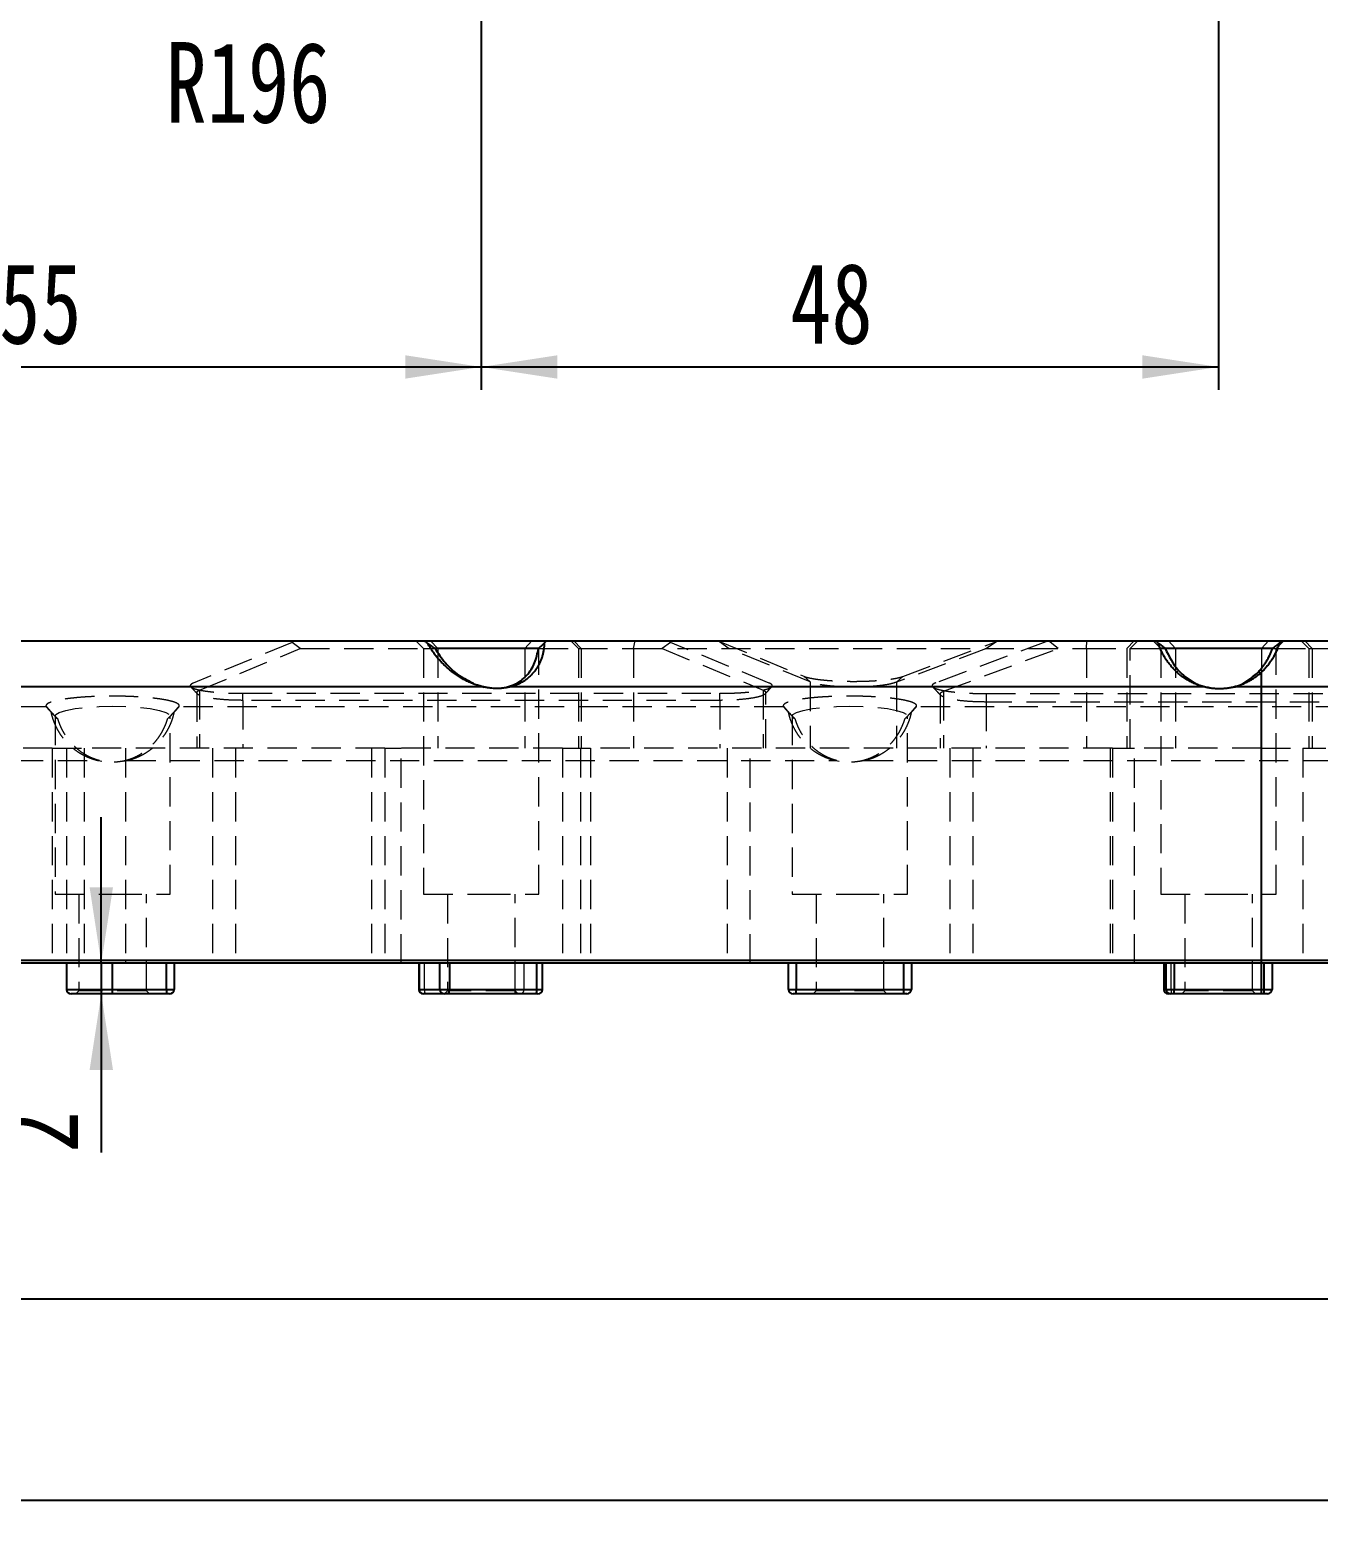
# Model space of a CAD drawing. Header units: millimetres. Extents: x 0 to 420, y 0 to 298.
# Drawn here: x 100.2 to 156.1, y 115.1 to 180.3 of the extents above; entities that cross this region are included whole.
import ezdxf

# ---------------------------------------------------------------- set-up
doc = ezdxf.new("R2010")
doc.units = ezdxf.units.MM
doc.linetypes.add('HIDDEN', pattern=[1.905, 1.27, -0.635])
doc.layers.add('레이어10', color=30, linetype='Continuous')
doc.layers.add('치수선', color=104, linetype='Continuous')
doc.styles.add('SLDTEXTSTYLE3', font='TXT', dxfattribs={"width": 0.75})
doc.dimstyles.new('SLDDIMSTYLE0', dxfattribs={"dimtxt": 3.5, "dimasz": 3.302, "dimexe": 0, "dimexo": 0.0625, "dimgap": 0.875, "dimtad": 1, "dimdec": 3, "dimlfac": 1.5, "dimrnd": 1e-09, "dimzin": 12, "dimdsep": 46, "dimtxsty": 'SLDTEXTSTYLE3', "dimsah": 1, "dimcen": 0.09, "dimadec": 0, "dimazin": 3, "dimtfac": 1, "dimtdec": 3, "dimtofl": 0, "dimtmove": 0, "dimatfit": 3, "dimfxl": 1, "dimfrac": 2, "dimtolj": 1, "dimtzin": 12, "dimarcsym": 0})
doc.dimstyles.new('SLDDIMSTYLE1', dxfattribs={"dimtxt": 3.5, "dimasz": 3.302, "dimexe": 0, "dimexo": 0.0625, "dimgap": 0.875, "dimtad": 1, "dimdec": 3, "dimlfac": 1.5, "dimrnd": 1e-09, "dimzin": 12, "dimdsep": 46, "dimtxsty": 'SLDTEXTSTYLE3', "dimsah": 1, "dimcen": 0.09, "dimadec": 0, "dimazin": 3, "dimtfac": 1, "dimtdec": 3, "dimtmove": 0, "dimatfit": 0, "dimfxl": 1, "dimfrac": 2, "dimtolj": 1, "dimtzin": 12, "dimarcsym": 0})
doc.dimstyles.new('SLDDIMSTYLE3', dxfattribs={"dimtxt": 3.5, "dimasz": 3.302, "dimexe": 0, "dimexo": 0.0625, "dimgap": 0.875, "dimtad": 0, "dimtih": 1, "dimtoh": 1, "dimdec": 3, "dimlfac": 1.5, "dimrnd": 1e-09, "dimzin": 12, "dimdsep": 46, "dimtxsty": 'SLDTEXTSTYLE3', "dimblk1": 'NONE', "dimsah": 1, "dimcen": 0, "dimadec": 0, "dimazin": 3, "dimtfac": 1, "dimtdec": 3, "dimtmove": 0, "dimatfit": 3, "dimldrblk": 'NONE', "dimfxl": 1, "dimfrac": 2, "dimtolj": 1, "dimtzin": 12, "dimarcsym": 0})
doc.dimstyles.new('SLDDIMSTYLE7', dxfattribs={"dimtxt": 3.5, "dimasz": 3.302, "dimexe": 0, "dimexo": 0.0625, "dimgap": 0.875, "dimtad": 0, "dimtih": 1, "dimtoh": 1, "dimdec": 3, "dimlfac": 1.5, "dimrnd": 1e-09, "dimzin": 12, "dimdsep": 46, "dimtxsty": 'SLDTEXTSTYLE3', "dimblk1": 'NONE', "dimblk2": 'NONE', "dimsah": 1, "dimcen": 0, "dimadec": 0, "dimazin": 3, "dimtfac": 1, "dimtdec": 3, "dimtofl": 0, "dimtmove": 0, "dimatfit": 3, "dimldrblk": 'NONE', "dimfxl": 1, "dimfrac": 2, "dimtolj": 1, "dimtzin": 12, "dimarcsym": 0})

# ---------------------------------------------------------------- blocks, each defined once
blk = doc.blocks.new('_D')
at = {"layer": '치수선', "transparency": 16777216}
for p, q in [((300.423, 150.017), (300.423, 124.246)), ((67.09, 136.472), (67.09, 124.246)), ((300.423, 125.246), (67.09, 125.246))]:
    blk.add_line(p, q, dxfattribs=at)
for points in [[(67.09, 125.246), (70.392, 124.738), (70.392, 125.754)], [(300.423, 125.246), (297.121, 125.754), (297.121, 124.738)]]:
    blk.add_solid(points, dxfattribs=at)
at = {"layer": '치수선', "transparency": 16777216, "insert": (180.979, 129.758), "char_height": 3.5, "attachment_point": 1, "style": 'SLDTEXTSTYLE3'}
blk.add_mtext('350', dxfattribs=at)
blk = doc.blocks.new('_D_1')
at = {"layer": '레이어10', "transparency": 16777216}
for p, q in [((311.423, 148.159), (311.423, 115.493)), ((31.757, 138.959), (31.757, 115.493)), ((311.423, 116.493), (31.757, 116.493))]:
    blk.add_line(p, q, dxfattribs=at)
for points in [[(31.757, 116.493), (35.059, 115.985), (35.059, 117.001)], [(311.423, 116.493), (308.121, 117.001), (308.121, 115.985)]]:
    blk.add_solid(points, dxfattribs=at)
at = {"layer": '레이어10', "transparency": 16777216, "char_height": 3.5, "attachment_point": 1, "style": 'SLDTEXTSTYLE3'}
for s, insert in [('(', (177.318, 121.004)), (')', (190.677, 121.004)), ('419.5', (179.039, 121.004))]:
    blk.add_mtext(s, dxfattribs=dict(at, insert=insert))
blk = doc.blocks.new('_D_2')
at = {"layer": '치수선', "transparency": 16777216}
for p, q in [((103.265, 139.826), (103.265, 146.176)), ((103.265, 139.826), (103.265, 138.493)), ((103.265, 138.493), (103.265, 131.614))]:
    blk.add_line(p, q, dxfattribs=at)
for points in [[(103.265, 139.826), (103.773, 143.128), (102.757, 143.128)], [(103.265, 138.493), (102.757, 135.191), (103.773, 135.191)]]:
    blk.add_solid(points, dxfattribs=at)
at = {"layer": '치수선', "transparency": 16777216, "insert": (98.753, 131.614), "char_height": 3.5, "attachment_point": 1, "rotation": 90, "style": 'SLDTEXTSTYLE3'}
blk.add_mtext('2', dxfattribs=at)
blk = doc.blocks.new('_D_14')
at = {"layer": '치수선', "transparency": 16777216}
for p, q in [((119.757, 194.215), (119.757, 164.719)), ((83.09, 182.34), (83.09, 164.719)), ((83.09, 165.719), (119.757, 165.719))]:
    blk.add_line(p, q, dxfattribs=at)
for points in [[(83.09, 165.719), (86.392, 165.211), (86.392, 166.227)], [(119.757, 165.719), (116.455, 166.227), (116.455, 165.211)]]:
    blk.add_solid(points, dxfattribs=at)
at = {"layer": '치수선', "transparency": 16777216, "insert": (98.837, 170.231), "char_height": 3.5, "attachment_point": 1, "style": 'SLDTEXTSTYLE3'}
blk.add_mtext('55', dxfattribs=at)
blk = doc.blocks.new('_D_15')
at = {"layer": '치수선', "transparency": 16777216}
for p, q in [((151.757, 198.573), (151.757, 164.719)), ((119.757, 194.215), (119.757, 164.719)), ((119.757, 165.719), (151.757, 165.719))]:
    blk.add_line(p, q, dxfattribs=at)
for points in [[(119.757, 165.719), (123.059, 165.211), (123.059, 166.227)], [(151.757, 165.719), (148.455, 166.227), (148.455, 165.211)]]:
    blk.add_solid(points, dxfattribs=at)
at = {"layer": '치수선', "transparency": 16777216, "insert": (133.171, 170.231), "char_height": 3.5, "attachment_point": 1, "style": 'SLDTEXTSTYLE3'}
blk.add_mtext('48', dxfattribs=at)
blk = doc.blocks.new('_D_18')
at = {"layer": '치수선', "transparency": 16777216, "insert": (106.06, 179.827), "char_height": 3.5, "attachment_point": 1, "style": 'SLDTEXTSTYLE3'}
blk.add_mtext('R196', dxfattribs=at)
blk = doc.blocks.new('_None')
blk = doc.blocks.new('SW_SYMBOL_HOLE_DEPTH')
at = {"layer": '치수선', "color": 0}
for p, q in [((0, 875), (800, 875)), ((400, 875), (400, 75)), ((100, 555), (400, 75)), ((700, 555), (400, 75))]:
    blk.add_line(p, q, dxfattribs=at)
blk = doc.blocks.new('_D_20')
at = {"layer": '치수선', "transparency": 16777216}
for p, q in [((118.427, 198.967), (121.087, 197.73)), ((121.087, 197.73), (163.305, 178.093)), ((163.305, 178.093), (200.504, 178.093))]:
    blk.add_line(p, q, dxfattribs=at)
blk.add_solid([(121.087, 197.73), (123.866, 195.877), (124.295, 196.798)], dxfattribs=at)
at = {"layer": '치수선', "transparency": 16777216, "xscale": 0.004470703125, "yscale": 0.004470703125, "zscale": 0.004470703125}
blk.add_blockref('SW_SYMBOL_HOLE_DEPTH', (184.13, 184.189), dxfattribs=at)
at = {"layer": '치수선', "transparency": 16777216, "char_height": 3.5, "attachment_point": 1, "style": 'SLDTEXTSTYLE3'}
for s, insert in [('%%c', (164.892, 193.825)), ('4.4', (170.171, 193.878)), ('Hole THRU', (177.949, 193.878)), ('%%c', (171.093, 188.215)), ('7.5', (176.372, 188.268)), ('17', (189.131, 188.268)), ('PCD', (170.522, 182.659)), ('%%c', (181.838, 182.605)), ('400', (187.117, 182.659))]:
    blk.add_mtext(s, dxfattribs=dict(at, insert=insert))

msp = doc.modelspace()

# ---------------------------------------------------------------- linework, layer by layer
at = {"color": 7, "linetype": 'Continuous', "lineweight": 25}
for p, q in [((85.919787, 153.826), (117.276474, 153.826)), ((117.276474, 153.826), (122.589892, 153.826)), ((122.236528, 153.492667), (117.752215, 153.492667)), ((122.589892, 153.826), (149.01988, 153.826)), ((149.01988, 153.826), (154.513559, 153.826)), ((154.096135, 153.492667), (149.256671, 153.492667)), ((154.513559, 153.826), (181.002886, 153.826)), ((153.454623, 152.449165), (153.614888, 152.46038)), ((153.614888, 151.826), (153.614888, 152.46038)), ((119.849446, 151.826), (85.506947, 151.826)), ((119.787347, 151.849209), (119.88421, 151.821883)), ((151.141707, 151.826), (121.018935, 151.826)), ((153.614888, 151.826), (152.446009, 151.826)), ((153.614888, 139.959333), (153.614888, 151.826)), ((183.145972, 151.826), (153.614888, 151.826)), ((153.614888, 139.826), (85.43745, 139.826)), ((85.506947, 139.959333), (153.614888, 139.959333)), ((101.756671, 139.826), (101.756671, 138.692667)), ((103.756671, 138.692667), (103.756671, 139.826)), ((106.090004, 138.692667), (106.090004, 139.826)), ((106.423338, 139.826), (106.423338, 138.692667)), ((117.047478, 139.826), (117.047478, 138.692667)), ((117.059931, 139.826), (117.059931, 138.692667)), ((117.962528, 138.692667), (117.962528, 139.826)), ((118.372856, 139.826), (118.372856, 138.692667)), ((122.163658, 138.692667), (122.163658, 139.826)), ((122.417166, 138.692667), (122.417166, 139.826)), ((133.090004, 138.692667), (133.090004, 139.826)), ((133.423338, 139.826), (133.423338, 138.692667)), ((138.090004, 138.692667), (138.090004, 139.826)), ((138.423338, 139.826), (138.423338, 138.692667)), ((149.377732, 139.826), (149.377732, 138.692667)), ((149.377897, 139.826), (149.377897, 138.692667)), ((149.482514, 138.692667), (149.482514, 139.826)), ((149.825302, 139.826), (149.825302, 138.692667)), ((153.614888, 139.826), (153.614888, 139.959333)), ((153.614888, 139.959333), (185.090004, 139.959333)), ((185.064327, 139.826), (153.614888, 139.826)), ((153.614888, 138.692667), (153.614888, 139.826)), ((153.743353, 138.692667), (153.743353, 139.826)), ((154.076686, 139.826), (154.076686, 138.692667)), ((101.756671, 138.692667), (103.756671, 138.692667)), ((103.756671, 138.492667), (101.956671, 138.492667)), ((103.756671, 138.692667), (106.090004, 138.692667)), ((103.756671, 138.492667), (103.756671, 138.692667)), ((106.090004, 138.492667), (103.756671, 138.492667)), ((106.090004, 138.692667), (106.423338, 138.692667)), ((106.090004, 138.692667), (106.090004, 138.492667)), ((106.223338, 138.492667), (106.090004, 138.492667)), ((117.047478, 138.692667), (117.059931, 138.692667)), ((117.059931, 138.692667), (117.962528, 138.692667)), ((117.25246, 138.492667), (117.247478, 138.492667)), ((118.155057, 138.492667), (117.25246, 138.492667)), ((117.962528, 138.692667), (118.372856, 138.692667)), ((118.319188, 138.492667), (118.155057, 138.492667)), ((122.115763, 138.492667), (118.319188, 138.492667)), ((118.372856, 138.692667), (122.163658, 138.692667)), ((122.217166, 138.492667), (122.115763, 138.492667)), ((122.163658, 138.692667), (122.417166, 138.692667)), ((133.090004, 138.692667), (133.423338, 138.692667)), ((133.423338, 138.492667), (133.290004, 138.492667)), ((133.423338, 138.492667), (133.423338, 138.692667)), ((133.423338, 138.692667), (138.090004, 138.692667)), ((138.090004, 138.492667), (133.423338, 138.492667)), ((138.090004, 138.492667), (138.090004, 138.692667)), ((138.090004, 138.692667), (138.423338, 138.692667)), ((138.223338, 138.492667), (138.090004, 138.492667)), ((149.377732, 138.692667), (149.377897, 138.692667)), ((149.377897, 138.692667), (149.482514, 138.692667)), ((149.482514, 138.692667), (149.825302, 138.692667)), ((149.682416, 138.492667), (149.577798, 138.492667)), ((149.819531, 138.492667), (149.682416, 138.492667)), ((153.614888, 138.492667), (149.819531, 138.492667)), ((149.825302, 138.692667), (153.614888, 138.692667)), ((153.614888, 138.492667), (153.614888, 138.692667)), ((153.614888, 138.692667), (153.743353, 138.692667)), ((153.743353, 138.492667), (153.614888, 138.492667)), ((153.743353, 138.492667), (153.743353, 138.692667)), ((153.743353, 138.692667), (154.076686, 138.692667)), ((153.876686, 138.492667), (153.743353, 138.492667))]:
    msp.add_line(p, q, dxfattribs=at)
at = {"color": 7, "linetype": 'HIDDEN', "lineweight": 18}
for p, q in [((111.544765, 153.759878), (107.255023, 151.990533)), ((107.520962, 151.685017), (111.903572, 153.492667)), ((111.634963, 153.826), (111.544765, 153.759878)), ((111.903572, 153.492667), (111.544765, 153.759878)), ((111.903572, 153.492667), (117.256671, 153.492667)), ((116.923338, 153.826), (117.256671, 153.492667)), ((117.256671, 153.492667), (117.752215, 153.492667)), ((117.256671, 153.492667), (117.256671, 142.826)), ((117.55616, 153.826), (117.870519, 153.492667)), ((117.870519, 153.492667), (117.870519, 149.159333)), ((121.957182, 153.826), (121.642823, 153.492667)), ((121.642823, 153.492667), (121.642823, 149.159333)), ((122.236528, 153.492667), (122.256671, 153.492667)), ((122.256671, 153.492667), (122.570013, 153.806009)), ((122.256671, 153.492667), (123.971662, 153.492667)), ((122.256671, 142.826), (122.256671, 153.492667)), ((123.638329, 153.826), (123.971662, 153.492667)), ((124.08551, 153.492667), (123.771152, 153.826)), ((123.971662, 153.492667), (126.368455, 153.492667)), ((123.971662, 153.492667), (123.971662, 149.159333)), ((124.08551, 153.492667), (124.08551, 149.159333)), ((126.368455, 153.492667), (126.434587, 153.826)), ((126.368455, 153.492667), (126.368455, 149.159333)), ((126.368455, 153.492667), (146.026441, 153.492667)), ((127.968577, 153.759878), (127.60977, 153.492667)), ((127.60977, 153.492667), (131.99238, 151.685017)), ((127.968577, 153.759878), (127.878379, 153.826)), ((132.258319, 151.990533), (127.968577, 153.759878)), ((129.999099, 153.826), (130.094432, 153.798644)), ((130.094432, 153.798644), (130.51694, 153.492667)), ((130.094432, 153.798644), (133.750844, 152.290521)), ((134.028176, 152.044424), (130.51694, 153.492667)), ((141.689488, 153.492667), (137.777561, 152.034124)), ((138.051523, 152.280222), (142.127014, 153.799748)), ((144.371673, 153.825544), (139.484017, 152.003205)), ((139.812172, 151.636873), (144.78956, 153.492667)), ((142.127014, 153.799748), (141.689488, 153.492667)), ((142.127014, 153.799748), (142.225601, 153.826)), ((144.372407, 153.826), (144.371673, 153.825544)), ((144.78956, 153.492667), (144.371673, 153.825544)), ((146.026441, 153.492667), (146.044859, 153.826)), ((146.026441, 153.492667), (147.915929, 153.492667)), ((146.026441, 153.492667), (146.026441, 149.159333)), ((147.779162, 153.492667), (148.089701, 153.826)), ((147.779162, 153.492667), (147.779162, 149.159333)), ((147.915929, 153.492667), (148.249262, 153.826)), ((147.915929, 153.492667), (149.256671, 153.492667)), ((147.915929, 149.159333), (147.915929, 153.492667)), ((148.923338, 153.826), (149.256671, 153.492667)), ((149.256671, 153.492667), (149.256671, 142.826)), ((149.893438, 153.492667), (149.582899, 153.826)), ((149.893438, 153.492667), (149.893438, 149.159333)), ((153.619904, 153.492667), (153.930443, 153.826)), ((153.619904, 153.492667), (153.619904, 149.159333)), ((154.096135, 153.492667), (154.256671, 153.492667)), ((154.256671, 153.492667), (154.590004, 153.826)), ((154.256671, 153.492667), (155.680457, 153.492667)), ((154.256671, 142.826), (154.256671, 153.492667)), ((155.347124, 153.826), (155.680457, 153.492667)), ((155.817224, 153.492667), (155.506685, 153.826)), ((155.680457, 153.492667), (157.680457, 153.492667)), ((155.680457, 153.492667), (155.680457, 149.159333)), ((155.817224, 153.492667), (155.817224, 149.159333)), ((133.750844, 152.290521), (134.028176, 152.044424)), ((134.028176, 152.044424), (134.028176, 149.159333)), ((138.051523, 152.280222), (137.777561, 152.034124)), ((137.777561, 152.034124), (137.777561, 149.159333)), ((107.407114, 151.57467), (107.407114, 149.159333)), ((107.520962, 151.685017), (107.520962, 149.159333)), ((109.407114, 151.2427), (109.407114, 151.548216)), ((109.407114, 151.548216), (130.106228, 151.548216)), ((130.106228, 151.2427), (130.106228, 151.548216)), ((131.99238, 151.685017), (131.99238, 149.159333)), ((132.106228, 149.159333), (132.106228, 151.57467)), ((139.675405, 151.512503), (139.675405, 149.159333)), ((139.812172, 151.636873), (139.812172, 149.159333)), ((141.675405, 151.536711), (141.675405, 151.170378)), ((141.675405, 151.536711), (161.837937, 151.536711)), ((151.320163, 151.808696), (151.429373, 151.788742)), ((152.024534, 151.771792), (152.283306, 151.802904)), ((100.874373, 150.966426), (79.735655, 150.966426)), ((132.874373, 150.966426), (106.638969, 150.966426)), ((109.407114, 151.2427), (109.407114, 149.159333)), ((130.106228, 151.2427), (109.407114, 151.2427)), ((130.106228, 151.2427), (130.106228, 149.159333)), ((164.874373, 150.966426), (138.638969, 150.966426)), ((141.675405, 151.170378), (141.675405, 149.159333)), ((161.837937, 151.170378), (141.675405, 151.170378)), ((101.256671, 150.56228), (101.256671, 142.826)), ((106.256671, 142.826), (106.256671, 150.562376)), ((133.256671, 150.56228), (133.256671, 142.826)), ((138.256671, 142.826), (138.256671, 150.562376)), ((101.138027, 149.159333), (95.792938, 149.159333)), ((101.138027, 149.159333), (102.524103, 149.159333)), ((101.138027, 149.159333), (101.138027, 139.826)), ((101.75195, 149.159333), (101.75195, 139.826)), ((102.524103, 149.159333), (102.524103, 139.826)), ((115.564098, 149.159333), (102.524103, 149.159333)), ((104.315886, 149.159333), (104.315886, 139.959333)), ((108.090004, 149.159333), (108.090004, 139.826)), ((109.090004, 149.159333), (109.090004, 139.826)), ((114.989023, 149.159333), (114.989023, 139.826)), ((115.564098, 149.159333), (115.564098, 139.826)), ((115.564098, 149.159333), (116.27656, 149.159333)), ((123.278033, 149.159333), (116.27656, 149.159333)), ((116.27656, 139.826), (116.27656, 149.159333)), ((123.278033, 149.159333), (124.498059, 149.159333)), ((123.278033, 149.159333), (123.278033, 139.826)), ((124.058006, 149.159333), (124.058006, 139.826)), ((124.498059, 149.159333), (124.498059, 139.826)), ((147.153813, 149.159333), (124.498059, 149.159333)), ((130.423338, 149.159333), (130.423338, 139.826)), ((131.423338, 139.826), (131.423338, 149.159333)), ((140.090004, 149.159333), (140.090004, 139.826)), ((141.090004, 149.159333), (141.090004, 139.826)), ((147.056164, 149.159333), (147.056164, 139.826)), ((147.153813, 149.159333), (147.153813, 139.826)), ((147.153813, 149.159333), (148.104989, 149.159333)), ((153.614888, 149.159333), (148.104989, 149.159333)), ((148.104989, 139.826), (148.104989, 149.159333)), ((153.614888, 139.959333), (153.614888, 149.159333)), ((153.614888, 149.159333), (155.411, 149.159333)), ((155.411, 149.159333), (156.411, 149.159333)), ((155.411, 149.159333), (155.411, 139.826)), ((67.090004, 148.626), (103.145972, 148.626)), ((103.145972, 148.626), (103.295509, 148.609138)), ((104.217258, 148.608988), (104.36737, 148.626)), ((104.36737, 148.626), (135.145972, 148.626)), ((135.145972, 148.626), (135.295509, 148.609138)), ((136.217258, 148.608988), (136.36737, 148.626)), ((136.36737, 148.626), (167.145972, 148.626)), ((101.256671, 142.826), (103.756671, 142.826)), ((102.290004, 142.826), (102.290004, 138.626)), ((103.756671, 142.826), (106.256671, 142.826)), ((105.223338, 138.626), (105.223338, 142.826)), ((117.256671, 142.826), (119.756671, 142.826)), ((118.290004, 142.826), (118.290004, 138.626)), ((119.756671, 142.826), (122.256671, 142.826)), ((121.223338, 138.626), (121.223338, 142.826)), ((133.256671, 142.826), (135.756671, 142.826)), ((134.290004, 142.826), (134.290004, 138.626)), ((135.756671, 142.826), (138.256671, 142.826)), ((137.223338, 138.626), (137.223338, 142.826)), ((149.256671, 142.826), (151.756671, 142.826)), ((150.290004, 142.826), (150.290004, 138.626)), ((151.756671, 142.826), (154.256671, 142.826)), ((153.223338, 138.626), (153.223338, 142.826)), ((103.756671, 138.692667), (103.756671, 139.826)), ((104.315886, 139.959333), (104.315886, 139.826)), ((106.090004, 139.826), (106.090004, 138.692667)), ((117.291345, 138.692667), (117.291345, 139.826)), ((121.213966, 139.826), (121.213966, 138.692667)), ((121.617607, 138.692667), (121.617607, 139.826)), ((122.407668, 139.826), (122.407668, 138.692667)), ((133.423338, 138.692667), (133.423338, 139.826)), ((138.090004, 139.826), (138.090004, 138.692667)), ((149.701427, 138.692667), (149.701427, 139.826)), ((153.614888, 139.826), (153.614888, 139.959333)), ((153.614888, 138.692667), (153.614888, 139.826)), ((153.743353, 139.826), (153.743353, 138.692667)), ((103.756671, 138.692667), (101.756671, 138.692667)), ((102.290004, 138.626), (102.156671, 138.492667)), ((105.223338, 138.626), (102.290004, 138.626)), ((103.756671, 138.492667), (103.756671, 138.692667)), ((106.090004, 138.692667), (103.756671, 138.692667)), ((105.356671, 138.492667), (105.223338, 138.626)), ((106.423338, 138.692667), (106.090004, 138.692667)), ((106.090004, 138.492667), (106.090004, 138.692667)), ((117.291345, 138.692667), (117.047478, 138.692667)), ((121.213966, 138.692667), (117.291345, 138.692667)), ((118.290004, 138.626), (118.156671, 138.492667)), ((121.223338, 138.626), (118.290004, 138.626)), ((121.617607, 138.692667), (121.213966, 138.692667)), ((121.356671, 138.492667), (121.223338, 138.626)), ((122.407668, 138.692667), (121.617607, 138.692667)), ((122.417166, 138.692667), (122.407668, 138.692667)), ((133.423338, 138.692667), (133.090004, 138.692667)), ((133.423338, 138.692667), (133.423338, 138.492667)), ((138.090004, 138.692667), (133.423338, 138.692667)), ((134.290004, 138.626), (134.156671, 138.492667)), ((137.223338, 138.626), (134.290004, 138.626)), ((137.356671, 138.492667), (137.223338, 138.626)), ((138.423338, 138.692667), (138.090004, 138.692667)), ((138.090004, 138.692667), (138.090004, 138.492667)), ((149.701427, 138.692667), (149.377732, 138.692667)), ((153.614888, 138.692667), (149.701427, 138.692667)), ((150.290004, 138.626), (150.156671, 138.492667)), ((153.223338, 138.626), (150.290004, 138.626)), ((153.356671, 138.492667), (153.223338, 138.626)), ((153.614888, 138.692667), (153.614888, 138.492667)), ((153.743353, 138.692667), (153.614888, 138.692667)), ((154.076686, 138.692667), (153.743353, 138.692667)), ((153.743353, 138.692667), (153.743353, 138.492667))]:
    msp.add_line(p, q, dxfattribs=at)
at = {"color": 7, "linetype": 'HIDDEN', "lineweight": 18, "flags": 128}
for points in [[(101.268324, 150.553736), (101.285481, 150.626094), (101.442912, 150.721807), (101.729126, 150.808645), (102.128191, 150.881776), (102.617896, 150.937129), (103.170984, 150.971624), (103.756671, 150.983339), (104.342358, 150.971624), (104.895446, 150.937129), (105.385151, 150.881776), (105.784216, 150.808645), (106.070429, 150.721807), (106.227861, 150.626094), (106.255249, 150.576563), (106.25375, 150.542039), (106.250164, 150.532021), (106.247749, 150.526834), (106.128985, 150.429552), (106.128985, 150.429552)], [(133.268324, 150.553736), (133.285481, 150.626094), (133.442913, 150.721807), (133.729126, 150.808645), (134.128191, 150.881776), (134.617896, 150.937129), (135.170984, 150.971624), (135.756671, 150.983339), (136.342358, 150.971624), (136.895446, 150.937129), (137.385151, 150.881776), (137.784216, 150.808645), (138.070429, 150.721807), (138.227861, 150.626094), (138.255249, 150.576563), (138.25375, 150.542039), (138.250164, 150.532021), (138.247749, 150.526834), (138.128985, 150.429552), (138.128985, 150.429552)]]:
    msp.add_lwpolyline(points, dxfattribs=at)
at = {"color": 7, "linetype": 'Continuous', "lineweight": 25}
for centre, radius, start, end in [((101.956671, 138.692667), 0.2, 180, 270), ((106.223338, 138.692667), 0.2, 270, 0), ((117.247478, 138.692667), 0.2, 180, 270), ((117.256268, 138.689001), 0.196371, 178.93028414, 268.88876544), ((118.158865, 138.689001), 0.196371, 178.93028414, 268.88876544), ((118.146274, 138.646267), 0.231284, 318.38508242, 11.57310086), ((121.918948, 138.645534), 0.249208, 322.16329511, 10.90198061), ((122.217166, 138.692667), 0.2, 270, 0), ((133.290004, 138.692667), 0.2, 180, 270), ((138.223338, 138.692667), 0.2, 270, 0), ((149.577847, 138.692617), 0.199951, 179.98588698, 269.98588003), ((149.682465, 138.692617), 0.199951, 179.98588698, 269.98588003), ((148.088155, 138.642708), 1.737865, 355.04710246, 1.64730739), ((153.876686, 138.692667), 0.2, 270, 0)]:
    msp.add_arc(centre, radius, start, end, dxfattribs=at)
at = {"color": 7, "linetype": 'HIDDEN', "lineweight": 18}
for centre, radius, start, end in [((117.517894, 138.646269), 0.231251, 168.42566245, 221.62259102), ((121.458721, 138.645533), 0.249251, 169.09959663, 217.82855004), ((121.420414, 138.689858), 0.197212, 270.84002114, 0.81608339), ((122.210476, 138.689858), 0.197212, 270.84002114, 0.81608339), ((151.434839, 138.642708), 1.734132, 178.34915118, 184.96359313)]:
    msp.add_arc(centre, radius, start, end, dxfattribs=at)
at = {"color": 7, "linetype": 'Continuous', "lineweight": 25}
for points in [[(117.424075, 153.728369), (117.374454, 153.760555), (117.325258, 153.793112), (117.276474, 153.826)], [(122.589892, 153.826), (122.557373, 153.793112), (122.524278, 153.760555), (122.490575, 153.728369)], [(149.14444, 153.731624), (149.102433, 153.762749), (149.06092, 153.79422), (149.01988, 153.826)], [(154.513559, 153.826), (154.473388, 153.79424), (154.432726, 153.762787), (154.391553, 153.731675)]]:
    msp.add_open_spline(points, degree=3, dxfattribs=at)
for points, knots in [([(119.849446, 151.826), (119.81423, 151.834337), (119.743449, 151.851093), (119.602853, 151.891143), (119.429635, 151.949928), (119.228753, 152.033422), (119.035804, 152.127979), (118.851184, 152.232359), (118.6756, 152.345097), (118.509621, 152.464711), (118.353352, 152.590018), (118.206126, 152.720592), (118.067519, 152.856068), (117.937761, 152.995566), (117.817097, 153.138108), (117.705613, 153.282821), (117.602894, 153.429472), (117.524482, 153.553151), (117.465651, 153.652942), (117.437963, 153.703173), (117.424075, 153.728369)], [0, 0, 0, 0, 0.031037995, 0.062383647, 0.125345679, 0.188137033, 0.250698039, 0.313471651, 0.376422253, 0.438898228, 0.501164143, 0.563467458, 0.62601274, 0.688866043, 0.751402971, 0.81364351, 0.875737554, 0.937815909, 0.96880907, 1, 1, 1, 1]), ([(117.752215, 153.492667), (117.697938, 153.531747), (117.587992, 153.610911), (117.479173, 153.688887), (117.424075, 153.728369)], [0, 0, 0, 0, 0.4936662761, 1, 1, 1, 1]), ([(117.752215, 153.492667), (117.8914, 153.283473), (118.168503, 152.86699), (118.727587, 152.324486), (119.207742, 152.090463), (119.424463, 151.984836)], [0, 0, 0, 0, 0.356367996, 0.709494029, 1, 1, 1, 1]), ([(120.802707, 151.800551), (120.924567, 151.834658), (121.298227, 151.939241), (121.760373, 152.307981), (122.111924, 152.861151), (122.194865, 153.281511), (122.236528, 153.492667)], [0, 0, 0, 0, 0.137333834, 0.421107999, 0.709211503, 1, 1, 1, 1]), ([(122.490575, 153.728369), (122.488919, 153.694745), (122.485618, 153.627732), (122.475541, 153.528342), (122.459323, 153.413159), (122.433572, 153.282364), (122.39463, 153.136961), (122.345436, 152.994356), (122.285832, 152.855401), (122.215408, 152.720471), (122.133532, 152.589799), (122.039499, 152.463937), (121.932989, 152.344142), (121.81385, 152.23172), (121.681829, 152.127795), (121.536117, 152.033293), (121.376915, 151.949879), (121.233239, 151.891216), (121.112855, 151.851215), (121.050265, 151.834411), (121.018935, 151.826)], [0, 0, 0, 0, 0.041641754, 0.082991715, 0.124084056, 0.186470746, 0.249242917, 0.311866456, 0.374226622, 0.436483516, 0.498824292, 0.561476101, 0.624380319, 0.686893978, 0.749271373, 0.811893505, 0.874909608, 0.937463514, 0.96869629, 1, 1, 1, 1]), ([(122.490575, 153.728369), (122.449163, 153.68886), (122.367431, 153.610884), (122.279772, 153.53172), (122.236528, 153.492667)], [0, 0, 0, 0, 0.506679827, 1, 1, 1, 1]), ([(151.141707, 151.826), (151.107625, 151.83492), (151.039109, 151.852853), (150.905522, 151.89491), (150.743985, 151.955679), (150.560506, 152.040962), (150.387712, 152.136904), (150.226184, 152.242041), (150.07623, 152.354793), (149.937545, 152.47407), (149.809345, 152.599426), (149.691413, 152.730139), (149.58387, 152.865139), (149.486702, 153.003367), (149.399552, 153.144224), (149.321917, 153.287578), (149.253383, 153.433324), (149.203834, 153.556552), (149.16833, 153.656197), (149.152419, 153.706431), (149.14444, 153.731624)], [0, 0, 0, 0, 0.031289185, 0.062901641, 0.125744317, 0.188340343, 0.251181776, 0.314009134, 0.376373066, 0.438605917, 0.500973309, 0.563695482, 0.626390517, 0.688700494, 0.750806681, 0.812862438, 0.875001144, 0.937343407, 0.968576866, 1, 1, 1, 1]), ([(149.14444, 153.731624), (149.195548, 153.690493), (149.293798, 153.611422), (149.394872, 153.531172), (149.443369, 153.492667)], [0, 0, 0, 0, 0.520180399, 1, 1, 1, 1]), ([(149.443369, 153.492667), (149.602732, 153.159022), (149.84111, 152.659951), (150.462547, 152.136495), (150.914682, 151.868634), (151.231453, 151.821809), (151.320163, 151.808696)], [0, 0, 0, 0, 0.458894241, 0.686421205, 0.912184336, 1, 1, 1, 1]), ([(153.454623, 152.449165), (153.477767, 152.473133), (153.524719, 152.521757), (153.591541, 152.598067), (153.666696, 152.690314), (153.748119, 152.800792), (153.86156, 152.974216), (153.959188, 153.156064), (154.042718, 153.34513), (154.078, 153.442578), (154.096135, 153.492667)], [0, 0, 0, 0, 0.076601787, 0.155400069, 0.236420609, 0.356743648, 0.482589935, 0.737506714, 0.865077768, 1, 1, 1, 1]), ([(154.391553, 153.731675), (154.381502, 153.697248), (154.361452, 153.628567), (154.32034, 153.509946), (154.263877, 153.368605), (154.186715, 153.206675), (154.09414, 153.042446), (153.990443, 152.884974), (153.876206, 152.73497), (153.771886, 152.616218), (153.683888, 152.525532), (153.6378, 152.482014), (153.614888, 152.46038)], [0, 0, 0, 0, 0.075504562, 0.150627889, 0.262287029, 0.390893781, 0.517486788, 0.641853626, 0.763815361, 0.883226295, 0.941949612, 1, 1, 1, 1]), ([(154.391553, 153.731675), (154.34171, 153.69101), (154.244773, 153.611922), (154.144736, 153.53166), (154.096135, 153.492667)], [0, 0, 0, 0, 0.514172863, 1, 1, 1, 1]), ([(152.283306, 151.802904), (152.319033, 151.806586), (152.582036, 151.833688), (153.007433, 152.063526), (153.304921, 152.320067), (153.454623, 152.449165)], [0, 0, 0, 0, 0.072434728, 0.53322897, 1, 1, 1, 1]), ([(153.614888, 152.46038), (153.595612, 152.442836), (153.557246, 152.407919), (153.47725, 152.340256), (153.372644, 152.258968), (153.238667, 152.167219), (153.096038, 152.081777), (152.944853, 152.003656), (152.785794, 151.933974), (152.647132, 151.883911), (152.533289, 151.848852), (152.475026, 151.833598), (152.446009, 151.826)], [0, 0, 0, 0, 0.06301736, 0.125420148, 0.250179746, 0.374722003, 0.499562581, 0.625268803, 0.750533355, 0.875153038, 0.937819599, 1, 1, 1, 1]), ([(121.018935, 151.826), (120.970597, 151.815695), (120.873993, 151.795101), (120.727472, 151.773532), (120.580177, 151.759919), (120.432612, 151.755451), (120.285472, 151.760065), (120.139185, 151.773693), (119.993607, 151.795193), (119.897564, 151.815717), (119.849446, 151.826)], [0, 0, 0, 0, 0.125394925, 0.250604751, 0.375974979, 0.501245429, 0.625869387, 0.750285491, 0.874892158, 1, 1, 1, 1]), ([(152.446009, 151.826), (152.418858, 151.819479), (152.365206, 151.806594), (152.25721, 151.784333), (152.121452, 151.76198), (151.956868, 151.745451), (151.79193, 151.739956), (151.627596, 151.745703), (151.464356, 151.76226), (151.329676, 151.784493), (151.222242, 151.806652), (151.168776, 151.819497), (151.141707, 151.826)], [0, 0, 0, 0, 0.063537326, 0.12555671, 0.250891347, 0.376450323, 0.501713361, 0.626165243, 0.750380034, 0.874861039, 0.936645284, 1, 1, 1, 1])]:
    msp.add_open_spline(points, degree=3, knots=knots, dxfattribs=at)
at = {"color": 7, "linetype": 'HIDDEN', "lineweight": 18}
for points, knots in [([(107.255023, 151.990533), (107.245298, 151.986371), (107.225836, 151.978042), (107.200998, 151.965335), (107.175798, 151.950366), (107.152939, 151.933055), (107.129352, 151.906862), (107.120113, 151.873801), (107.141572, 151.834241), (107.195262, 151.795331), (107.280421, 151.757628), (107.395842, 151.721667), (107.539884, 151.687959), (107.7105, 151.656986), (107.905268, 151.629187), (108.121414, 151.604958), (108.355873, 151.584645), (108.605281, 151.568538), (108.822675, 151.558813), (109.000372, 151.553327), (109.135126, 151.550401), (109.270916, 151.548555), (109.361718, 151.548329), (109.407114, 151.548216)], [0, 0, 0, 0, 0.020878367, 0.041783571, 0.062748182, 0.094106051, 0.125524501, 0.188288809, 0.251050166, 0.313790355, 0.376492343, 0.439141233, 0.50172511, 0.564235712, 0.626668913, 0.689024972, 0.75130853, 0.813528366, 0.875696902, 0.90672531, 0.937857773, 0.968931913, 1, 1, 1, 1]), ([(130.106228, 151.548216), (130.136446, 151.548266), (130.196914, 151.548367), (130.287568, 151.549186), (130.392999, 151.550707), (130.512852, 151.553329), (130.690551, 151.558806), (130.908061, 151.568539), (131.157469, 151.584645), (131.391928, 151.604958), (131.608074, 151.629187), (131.802841, 151.656986), (131.973458, 151.687959), (132.1175, 151.721667), (132.23292, 151.757628), (132.318081, 151.795331), (132.371768, 151.834241), (132.393235, 151.873801), (132.383977, 151.906843), (132.360453, 151.933039), (132.334614, 151.952496), (132.301424, 151.971735), (132.272685, 151.984268), (132.258319, 151.990533)], [0, 0, 0, 0, 0.020682141, 0.041386732, 0.062147302, 0.093197329, 0.124308163, 0.18647669, 0.248696517, 0.310980066, 0.373336116, 0.435769309, 0.498279901, 0.560863769, 0.62351265, 0.686214629, 0.748954809, 0.811716157, 0.874480456, 0.905815651, 0.937256766, 0.968635419, 1, 1, 1, 1]), ([(133.750844, 152.290521), (133.764246, 152.28524), (133.791041, 152.27468), (133.838209, 152.259229), (133.898969, 152.241605), (133.977242, 152.222137), (134.076377, 152.201273), (134.186141, 152.181565), (134.305853, 152.163124), (134.434857, 152.146058), (134.57238, 152.130464), (134.717655, 152.116434), (134.869822, 152.104046), (135.028023, 152.093376), (135.191328, 152.08448), (135.358811, 152.077415), (135.529493, 152.072216), (135.702398, 152.068919), (135.876524, 152.067538), (136.050869, 152.068085), (136.224427, 152.070552), (136.396193, 152.07493), (136.565184, 152.08119), (136.730415, 152.089299), (136.890945, 152.099206), (137.045834, 152.110858), (137.194206, 152.124185), (137.335185, 152.139112), (137.467981, 152.155551), (137.591803, 152.173409), (137.705968, 152.192581), (137.809774, 152.21296), (137.902707, 152.234421), (137.970435, 152.253114), (138.018968, 152.268465), (138.040665, 152.276301), (138.051523, 152.280222)], [0, 0, 0, 0, 0.02093812, 0.041859086, 0.062815867, 0.094189865, 0.125541401, 0.156869107, 0.188172204, 0.219450434, 0.250704157, 0.281934255, 0.313142199, 0.344329933, 0.375499909, 0.406654959, 0.437798292, 0.468933366, 0.500063851, 0.531193513, 0.562326139, 0.593465454, 0.624615013, 0.65577815, 0.686957858, 0.718156776, 0.749377056, 0.780620399, 0.811887926, 0.843180244, 0.874497343, 0.905838688, 0.937203144, 0.968589113, 0.984280555, 1, 1, 1, 1]), ([(135.731943, 151.826), (135.580537, 151.828865), (135.226633, 151.835561), (134.728993, 151.881295), (134.280096, 151.951821), (134.112259, 152.013516), (134.028176, 152.044424)], [0, 0, 0, 0, 0.198880604, 0.464875278, 0.731912342, 1, 1, 1, 1]), ([(137.777561, 152.034124), (137.687438, 152.003689), (137.50755, 151.94294), (137.044778, 151.875002), (136.549902, 151.832646), (136.207379, 151.827924), (136.067863, 151.826)], [0, 0, 0, 0, 0.27244738, 0.54380794, 0.814184045, 1, 1, 1, 1]), ([(139.484017, 152.003205), (139.472843, 151.998892), (139.450481, 151.99026), (139.421532, 151.977063), (139.391754, 151.961495), (139.364007, 151.943456), (139.333749, 151.916108), (139.317445, 151.881492), (139.332605, 151.839939), (139.382252, 151.798955), (139.465659, 151.759147), (139.581599, 151.721101), (139.728369, 151.685376), (139.903813, 151.652499), (140.10535, 151.622954), (140.330013, 151.597175), (140.574504, 151.575545), (140.835195, 151.55838), (141.062802, 151.548013), (141.248986, 151.542162), (141.390233, 151.539041), (141.532597, 151.537072), (141.627807, 151.536832), (141.675405, 151.536711)], [0, 0, 0, 0, 0.020873529, 0.041773685, 0.062734199, 0.094089267, 0.125501265, 0.18826004, 0.251020027, 0.313762253, 0.37646877, 0.439123701, 0.501714157, 0.564231004, 0.626669399, 0.689029097, 0.751314477, 0.813534302, 0.875701218, 0.906730243, 0.937860256, 0.968934919, 1, 1, 1, 1]), ([(106.638969, 150.966426), (106.641657, 150.971265), (106.647035, 150.980944), (106.650715, 150.995509), (106.65126, 151.012502), (106.646008, 151.031926), (106.627797, 151.060947), (106.585616, 151.096916), (106.504551, 151.139064), (106.393886, 151.179765), (106.254814, 151.218579), (106.088827, 151.255088), (105.897714, 151.288899), (105.683533, 151.319647), (105.448589, 151.347001), (105.195412, 151.370666), (104.926727, 151.390387), (104.64543, 151.40595), (104.354554, 151.417188), (104.057233, 151.42398), (103.756671, 151.426252), (103.456109, 151.42398), (103.158788, 151.417188), (102.867912, 151.40595), (102.586615, 151.390387), (102.31793, 151.370666), (102.064753, 151.347001), (101.829809, 151.319647), (101.615628, 151.288899), (101.424515, 151.255088), (101.258528, 151.218579), (101.119455, 151.179765), (101.008793, 151.139064), (100.92772, 151.096916), (100.885583, 151.060965), (100.867311, 151.031943), (100.861545, 151.010103), (100.863004, 150.988228), (100.870582, 150.973697), (100.874373, 150.966426)], [0, 0, 0, 0, 0.010466849, 0.0209343764, 0.0314148495, 0.0471011169, 0.0628269163, 0.094220777, 0.1256002047, 0.1569592254, 0.1882927184, 0.2195966353, 0.2508681954, 0.2821060076, 0.3133101437, 0.3444821106, 0.3756247941, 0.4067423526, 0.4378400418, 0.4689239956, 0.5000009327, 0.5310778697, 0.5621618235, 0.5932595127, 0.6243770712, 0.6555197547, 0.6866917217, 0.7178958577, 0.7491336699, 0.78040523, 0.8117091469, 0.8430426399, 0.8744016606, 0.9057810884, 0.937174949, 0.9528628242, 0.9685870158, 0.9842822084, 1, 1, 1, 1]), ([(107.145653, 151.835718), (107.192859, 151.784107), (107.2873, 151.680854), (107.381492, 151.577695), (107.428602, 151.526101)], [0, 0, 0, 0, 0.499849644, 1, 1, 1, 1]), ([(107.420979, 151.57467), (107.417369, 151.585773), (107.405169, 151.623295), (107.473119, 151.659515), (107.520962, 151.685017)], [0, 0, 0, 0, 0.29589772, 1, 1, 1, 1]), ([(109.407114, 151.2427), (109.247916, 151.244531), (108.929281, 151.248196), (108.478818, 151.277286), (108.080592, 151.321874), (107.759994, 151.3812), (107.525978, 151.450723), (107.460858, 151.50196), (107.428578, 151.527358)], [0, 0, 0, 0, 0.166208944, 0.332666333, 0.499564133, 0.66699476, 0.834931165, 1, 1, 1, 1]), ([(132.084764, 151.527358), (132.052484, 151.50196), (131.987364, 151.450723), (131.753348, 151.3812), (131.43275, 151.321874), (131.034524, 151.277286), (130.584061, 151.248196), (130.265426, 151.244531), (130.106228, 151.2427)], [0, 0, 0, 0, 0.165068835, 0.33300524, 0.500435867, 0.667333667, 0.833791056, 1, 1, 1, 1]), ([(131.99238, 151.685017), (132.040223, 151.659515), (132.108173, 151.623295), (132.095973, 151.585773), (132.092363, 151.57467)], [0, 0, 0, 0, 0.70410228, 1, 1, 1, 1]), ([(132.08474, 151.526101), (132.13185, 151.577695), (132.226042, 151.680854), (132.320483, 151.784107), (132.367689, 151.835718)], [0, 0, 0, 0, 0.500150356, 1, 1, 1, 1]), ([(138.638969, 150.966426), (138.641657, 150.971265), (138.647035, 150.980944), (138.650715, 150.995509), (138.65126, 151.012502), (138.646008, 151.031926), (138.627797, 151.060947), (138.585616, 151.096916), (138.504551, 151.139064), (138.393886, 151.179765), (138.254814, 151.218579), (138.088827, 151.255088), (137.897714, 151.288899), (137.683533, 151.319647), (137.448589, 151.347001), (137.195412, 151.370666), (136.926727, 151.390387), (136.64543, 151.40595), (136.354554, 151.417188), (136.057233, 151.42398), (135.756671, 151.426252), (135.456109, 151.42398), (135.158788, 151.417188), (134.867912, 151.40595), (134.586615, 151.390387), (134.31793, 151.370666), (134.064753, 151.347001), (133.829809, 151.319647), (133.615628, 151.288899), (133.424515, 151.255088), (133.258528, 151.218579), (133.119455, 151.179765), (133.008793, 151.139064), (132.92772, 151.096916), (132.885583, 151.060965), (132.867311, 151.031943), (132.861545, 151.010103), (132.863004, 150.988228), (132.870582, 150.973697), (132.874373, 150.966426)], [0, 0, 0, 0, 0.010466849, 0.020934376, 0.031414849, 0.047101117, 0.062826916, 0.094220777, 0.125600205, 0.156959225, 0.188292718, 0.219596635, 0.250868195, 0.282106008, 0.313310144, 0.344482111, 0.375624794, 0.406742353, 0.437840042, 0.468923996, 0.500000933, 0.53107787, 0.562161823, 0.593259513, 0.624377071, 0.655519755, 0.686691722, 0.717895858, 0.74913367, 0.78040523, 0.811709147, 0.84304264, 0.874401661, 0.905781088, 0.937174949, 0.952862824, 0.968587016, 0.984282208, 1, 1, 1, 1]), ([(139.343208, 151.834284), (139.402298, 151.772232), (139.520524, 151.648081), (139.638351, 151.524077), (139.697287, 151.462051)], [0, 0, 0, 0, 0.499806825, 1, 1, 1, 1]), ([(139.690071, 151.512503), (139.687145, 151.527272), (139.678723, 151.569789), (139.759472, 151.610381), (139.812172, 151.636873)], [0, 0, 0, 0, 0.347354229, 1, 1, 1, 1]), ([(141.675405, 151.170378), (141.513456, 151.172332), (141.189292, 151.176242), (140.732038, 151.207261), (140.329563, 151.254728), (140.009182, 151.317773), (139.785425, 151.388678), (139.728962, 151.439688), (139.702606, 151.463499)], [0, 0, 0, 0, 0.169183252, 0.338644054, 0.508594653, 0.679132771, 0.850219956, 1, 1, 1, 1]), ([(151.257837, 151.799697), (151.267778, 151.797247), (151.28766, 151.792348), (151.306816, 151.787475), (151.316393, 151.785038)], [0, 0, 0, 0, 0.500037619, 1, 1, 1, 1]), ([(152.277633, 151.78773), (152.290645, 151.79065), (152.316676, 151.79649), (152.343955, 151.802409), (152.357598, 151.805369)], [0, 0, 0, 0, 0.499865799, 1, 1, 1, 1]), ([(100.862697, 150.999566), (100.92845, 150.92524), (101.059992, 150.776551), (101.191457, 150.627976), (101.257206, 150.553669)], [0, 0, 0, 0, 0.4998715414, 1, 1, 1, 1]), ([(100.874373, 150.966426), (100.907496, 150.927654), (100.973109, 150.850852), (101.043, 150.775962), (101.077607, 150.738879)], [0, 0, 0, 0, 0.504834226, 1, 1, 1, 1]), ([(101.077607, 150.738879), (101.100393, 150.714817), (101.1489, 150.663591), (101.224812, 150.586206), (101.304099, 150.507171), (101.357718, 150.455316), (101.384358, 150.429552)], [0, 0, 0, 0, 0.234860512, 0.499992383, 0.751583755, 1, 1, 1, 1]), ([(101.077607, 150.738879), (101.084513, 150.707127), (101.098304, 150.643722), (101.131562, 150.518219), (101.181012, 150.363747), (101.253746, 150.182673), (101.339152, 150.007219), (101.436857, 149.838285), (101.546355, 149.676725), (101.667099, 149.523357), (101.798482, 149.378961), (101.939849, 149.24427), (102.090485, 149.119972), (102.22765, 149.022351), (102.338615, 148.952497), (102.450597, 148.887477), (102.590303, 148.815492), (102.745132, 148.74925), (102.868298, 148.704591), (102.961328, 148.674644), (103.050618, 148.64888), (103.114276, 148.633606), (103.145972, 148.626)], [0, 0, 0, 0, 0.035696191, 0.071281909, 0.141870706, 0.21161094, 0.280352839, 0.347960647, 0.414315406, 0.479317685, 0.542889993, 0.604979472, 0.665560922, 0.724639023, 0.757741345, 0.782261533, 0.838476691, 0.893401152, 0.92426664, 0.947188719, 0.973704338, 1, 1, 1, 1]), ([(104.36737, 148.626), (104.403591, 148.63475), (104.476386, 148.652335), (104.601536, 148.689512), (104.75156, 148.742079), (104.896606, 148.804191), (105.012508, 148.861592), (105.102496, 148.910223), (105.182676, 148.957339), (105.293078, 149.027608), (105.422858, 149.119973), (105.573493, 149.24427), (105.71486, 149.378961), (105.846243, 149.523357), (105.966987, 149.676725), (106.076485, 149.838285), (106.17419, 150.007219), (106.259596, 150.182673), (106.33233, 150.363747), (106.381773, 150.518201), (106.415037, 150.643704), (106.428826, 150.707109), (106.435735, 150.738879)], [0, 0, 0, 0, 0.030068592, 0.060429201, 0.10658939, 0.161513698, 0.193477312, 0.217740672, 0.250491064, 0.275362982, 0.334440919, 0.395022201, 0.457111506, 0.520683638, 0.585685736, 0.65204031, 0.71964793, 0.788389638, 0.858129678, 0.928718279, 0.964283766, 1, 1, 1, 1]), ([(106.128984, 150.429552), (106.155627, 150.455328), (106.209239, 150.507196), (106.286639, 150.58432), (106.362628, 150.6617), (106.411153, 150.712928), (106.435735, 150.738879)], [0, 0, 0, 0, 0.248505767, 0.500061633, 0.746741204, 1, 1, 1, 1]), ([(106.256136, 150.553669), (106.321885, 150.627976), (106.45335, 150.77655), (106.584891, 150.92524), (106.650645, 150.999566)], [0, 0, 0, 0, 0.500128459, 1, 1, 1, 1]), ([(106.435735, 150.738879), (106.470342, 150.775962), (106.540233, 150.850852), (106.605846, 150.927654), (106.638969, 150.966426)], [0, 0, 0, 0, 0.49516577, 1, 1, 1, 1]), ([(132.862697, 150.999566), (132.92845, 150.92524), (133.059992, 150.77655), (133.191457, 150.627976), (133.257206, 150.553669)], [0, 0, 0, 0, 0.499871541, 1, 1, 1, 1]), ([(132.874373, 150.966426), (132.907496, 150.927654), (132.973109, 150.850852), (133.043, 150.775962), (133.077607, 150.738879)], [0, 0, 0, 0, 0.504834226, 1, 1, 1, 1]), ([(133.384359, 150.429552), (133.350037, 150.462828), (133.280078, 150.530656), (133.1775, 150.633816), (133.111313, 150.703429), (133.077607, 150.738879)], [0, 0, 0, 0, 0.320939508, 0.654186773, 1, 1, 1, 1]), ([(133.077607, 150.738879), (133.084513, 150.707127), (133.098304, 150.643722), (133.131562, 150.518219), (133.181012, 150.363747), (133.253746, 150.182673), (133.339152, 150.007219), (133.436857, 149.838285), (133.546355, 149.676725), (133.667099, 149.523357), (133.798482, 149.378961), (133.939849, 149.24427), (134.090485, 149.119972), (134.22765, 149.022351), (134.338615, 148.952497), (134.450597, 148.887477), (134.590303, 148.815492), (134.745132, 148.74925), (134.868298, 148.704591), (134.961328, 148.674644), (135.050618, 148.64888), (135.114276, 148.633606), (135.145972, 148.626)], [0, 0, 0, 0, 0.035696191, 0.071281909, 0.141870706, 0.21161094, 0.280352839, 0.347960647, 0.414315406, 0.479317685, 0.542889993, 0.604979472, 0.665560922, 0.724639023, 0.757741345, 0.782261533, 0.838476691, 0.893401152, 0.92426664, 0.947188719, 0.973704338, 1, 1, 1, 1]), ([(136.36737, 148.626), (136.403591, 148.63475), (136.476386, 148.652335), (136.601536, 148.689512), (136.75156, 148.742079), (136.896606, 148.804191), (137.012508, 148.861592), (137.102496, 148.910223), (137.182676, 148.957339), (137.293078, 149.027608), (137.422858, 149.119973), (137.573493, 149.24427), (137.71486, 149.378961), (137.846243, 149.523357), (137.966987, 149.676725), (138.076485, 149.838285), (138.17419, 150.007219), (138.259596, 150.182673), (138.33233, 150.363747), (138.381773, 150.518201), (138.415037, 150.643704), (138.428826, 150.707109), (138.435735, 150.738879)], [0, 0, 0, 0, 0.030068592, 0.060429201, 0.10658939, 0.161513698, 0.193477312, 0.217740672, 0.250491064, 0.275362982, 0.334440919, 0.395022201, 0.457111506, 0.520683638, 0.585685736, 0.65204031, 0.71964793, 0.788389638, 0.858129678, 0.928718279, 0.964283766, 1, 1, 1, 1]), ([(138.435735, 150.738879), (138.410435, 150.712181), (138.360524, 150.659514), (138.283537, 150.581195), (138.2068, 150.504808), (138.154676, 150.454399), (138.128983, 150.429552)], [0, 0, 0, 0, 0.260551437, 0.513994339, 0.760442272, 1, 1, 1, 1]), ([(138.256136, 150.553669), (138.321885, 150.627976), (138.45335, 150.77655), (138.584891, 150.92524), (138.650645, 150.999566)], [0, 0, 0, 0, 0.500128459, 1, 1, 1, 1]), ([(138.435735, 150.738879), (138.470342, 150.775962), (138.540233, 150.850852), (138.605846, 150.927654), (138.638969, 150.966426)], [0, 0, 0, 0, 0.4951657703, 1, 1, 1, 1]), ([(101.384357, 150.429552), (101.374824, 150.434562), (101.355264, 150.44484), (101.329773, 150.460872), (101.304616, 150.479458), (101.281493, 150.501527), (101.26874, 150.51972), (101.263959, 150.530294), (101.263176, 150.532025)], [0, 0, 0, 0, 0.150543334, 0.308884834, 0.475024798, 0.696457335, 0.950315958, 1, 1, 1, 1]), ([(106.128985, 150.429552), (106.118197, 150.395356), (106.097066, 150.328374), (106.048765, 150.196691), (105.980535, 150.03673), (105.884301, 149.850932), (105.775164, 149.673872), (105.653718, 149.506636), (105.520705, 149.350236), (105.376916, 149.205623), (105.223206, 149.073678), (105.060491, 148.95521), (104.889737, 148.850949), (104.711962, 148.761548), (104.528231, 148.687576), (104.339658, 148.629516), (104.147401, 148.587755), (103.952662, 148.562579), (103.756671, 148.554167), (103.56068, 148.562579), (103.36594, 148.587755), (103.173684, 148.629516), (102.985111, 148.687576), (102.80138, 148.761548), (102.623605, 148.850949), (102.452851, 148.95521), (102.290136, 149.073678), (102.136426, 149.205623), (101.992637, 149.350236), (101.859624, 149.506636), (101.738178, 149.673872), (101.629041, 149.850932), (101.532807, 150.03673), (101.464579, 150.196687), (101.416277, 150.328369), (101.395146, 150.395352), (101.384357, 150.429552)], [0, 0, 0, 0, 0.019072017, 0.03735727, 0.074095783, 0.110120651, 0.145345268, 0.179697207, 0.213120471, 0.245577834, 0.277053289, 0.307554423, 0.33711444, 0.365793788, 0.393681036, 0.42089261, 0.447570798, 0.473879826, 0.5, 0.526120174, 0.552429202, 0.57910739, 0.606318964, 0.634206212, 0.66288556, 0.692445576, 0.722946711, 0.754422166, 0.786879529, 0.820302792, 0.854654732, 0.889879349, 0.925904217, 0.96264273, 0.980925679, 1, 1, 1, 1]), ([(133.384357, 150.429552), (133.374824, 150.434562), (133.355264, 150.44484), (133.329773, 150.460872), (133.304616, 150.479458), (133.281493, 150.501527), (133.26874, 150.51972), (133.263959, 150.530294), (133.263176, 150.532025)], [0, 0, 0, 0, 0.1505433435, 0.3088848554, 0.4750248321, 0.6964573821, 0.9503160272, 1, 1, 1, 1]), ([(138.128985, 150.429552), (138.118197, 150.395356), (138.097066, 150.328374), (138.048765, 150.196691), (137.980535, 150.03673), (137.884301, 149.850932), (137.775164, 149.673872), (137.653718, 149.506636), (137.520705, 149.350236), (137.376916, 149.205623), (137.223206, 149.073678), (137.060491, 148.95521), (136.889737, 148.850949), (136.711962, 148.761548), (136.528231, 148.687576), (136.339658, 148.629516), (136.147401, 148.587755), (135.952662, 148.562579), (135.756671, 148.554167), (135.56068, 148.562579), (135.36594, 148.587755), (135.173684, 148.629516), (134.985111, 148.687576), (134.80138, 148.761548), (134.623605, 148.850949), (134.452851, 148.95521), (134.290136, 149.073678), (134.136426, 149.205623), (133.992637, 149.350236), (133.859624, 149.506636), (133.738178, 149.673872), (133.629041, 149.850932), (133.532807, 150.03673), (133.464579, 150.196687), (133.416277, 150.328369), (133.395146, 150.395352), (133.384357, 150.429552)], [0, 0, 0, 0, 0.019072017, 0.03735727, 0.074095783, 0.110120651, 0.145345268, 0.179697208, 0.213120471, 0.245577834, 0.277053289, 0.307554424, 0.33711444, 0.365793788, 0.393681036, 0.42089261, 0.447570798, 0.473879826, 0.5, 0.526120174, 0.552429202, 0.579107389, 0.606318964, 0.634206212, 0.66288556, 0.692445576, 0.722946711, 0.754422166, 0.786879529, 0.820302792, 0.854654732, 0.889879349, 0.925904217, 0.96264273, 0.980925679, 1, 1, 1, 1])]:
    msp.add_open_spline(points, degree=3, knots=knots, dxfattribs=at)

# ---------------------------------------------------------------- dimensions: what is measured, and where the dimension line sits
at = {"layer": '레이어10'}
dim = msp.add_linear_dim(base=(31.756671, 116.492667), p1=(311.423338, 149.159333), p2=(31.756671, 139.959333), text='(<>)', dimstyle='SLDDIMSTYLE0', dxfattribs=at)
dim.commit()
dim.dimension.update_dxf_attribs({"geometry": '_D_1', "text_midpoint": (184.857943, 116.492667), "dimtype": 160})
at = {"layer": '치수선'}
for base, p1, p2, picture, middle in [((151.756671, 165.719259), (119.756671, 195.215373), (151.756671, 199.572976), '_D_15', (135.756671, 165.719259)), ((119.756671, 165.719259), (83.090004, 183.339779), (119.756671, 195.215373), '_D_14', (101.423338, 165.719259)), ((67.090004, 125.245847), (300.423338, 151.016886), (67.090004, 137.472075), '_D', (184.857943, 125.245847))]:
    dim = msp.add_linear_dim(base=base, p1=p1, p2=p2, dimstyle='SLDDIMSTYLE0', dxfattribs=at)
    dim.commit()
    dim.dimension.update_dxf_attribs({"geometry": picture, "text_midpoint": middle, "dimtype": 160})
dim = msp.add_diameter_dim_2p(p1=(118.426817, 198.967253), p2=(121.086525, 197.730161), text='<> Hole THRU\\P%%c7.5 {\\fGDT;x}17\\PPCD %%c400\\P', dimstyle='SLDDIMSTYLE3', dxfattribs=at)
dim.commit()
dim.dimension.update_dxf_attribs({"geometry": '_D_20', "text_midpoint": (182.698254, 186.50801), "dimtype": 163})
dim = msp.add_radius_dim(center=(153.614888, 69.385926), mpoint=(0, 0), dimstyle='SLDDIMSTYLE7', dxfattribs=at)
dim.commit()
dim.dimension.update_dxf_attribs({"geometry": '_D_18', "text_midpoint": (111.356233, 178.093427), "dimtype": 164})
dim = msp.add_linear_dim(base=(103.264973, 138.492667), p1=(31.890004, 139.826), p2=(103.756671, 138.492667), angle=90, dimstyle='SLDDIMSTYLE1', dxfattribs=at)
dim.commit()
dim.dimension.update_dxf_attribs({"geometry": '_D_2', "text_midpoint": (103.264973, 132.907054), "dimtype": 160})

doc.saveas('drawing.dxf')
